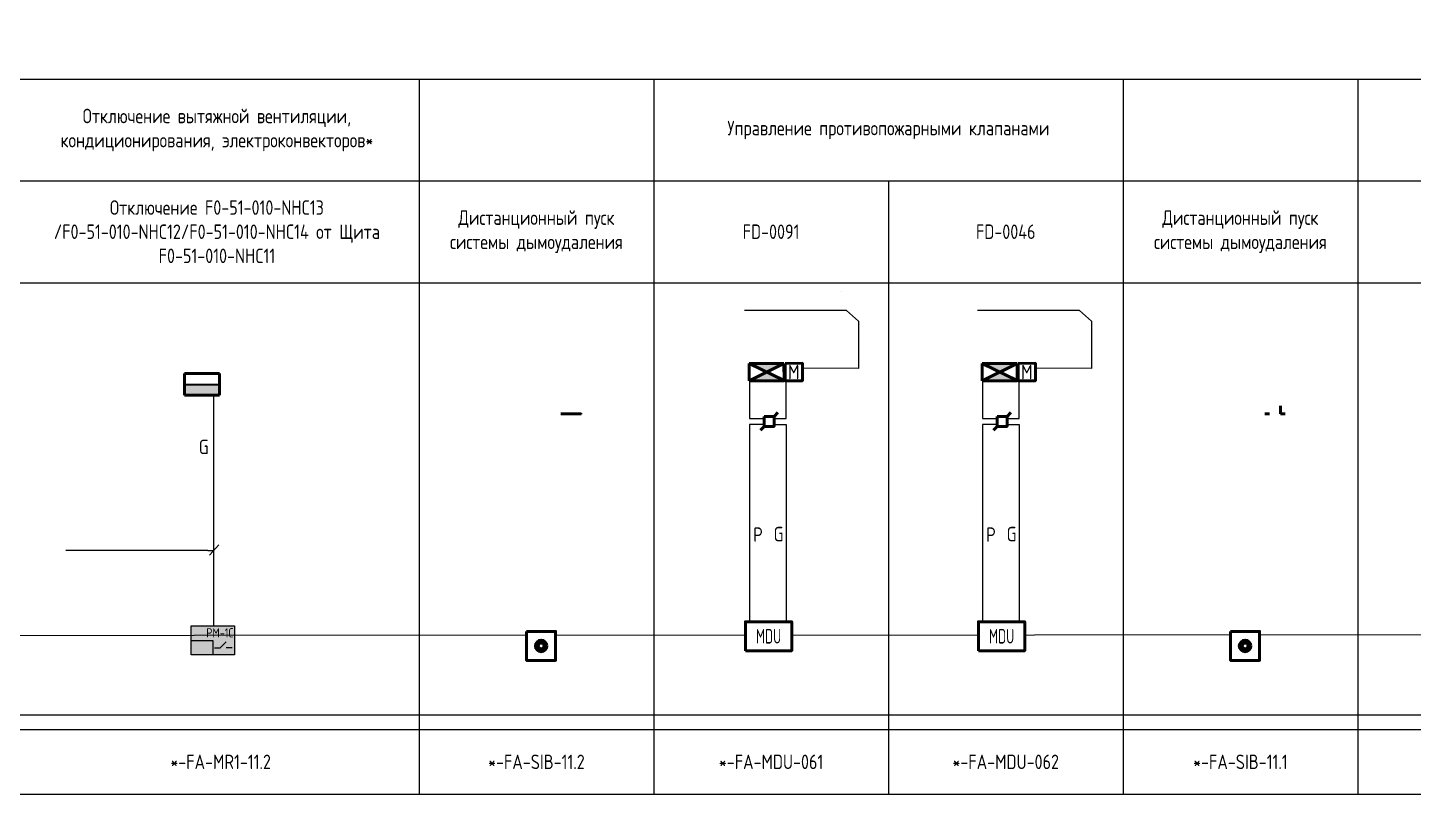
# Model space of a CAD drawing. Header units: millimetres. Extents: x 127230 to 906013, y -355313 to -209225.
# Drawn here: x 322125 to 346038, y -284074 to -270844 of the extents above; entities that cross this region are included whole.
import ezdxf
from ezdxf.enums import TextEntityAlignment as Align

# ---------------------------------------------------------------- set-up
doc = ezdxf.new("R2018")
doc.units = ezdxf.units.MM
doc.linetypes.add('Cплошная', pattern=[0])
for name, color, linetype in [('1.1. SAI_оборудование_текст', 6, 'Continuous'), ('__Оборудование_АУПТ', 5, 'Continuous'), ('ПС2', 230, 'Continuous')]:
    doc.layers.add(name, color=color, linetype=linetype)
for name, color, linetype, lineweight in [('14', 250, 'Continuous', 0), ('GM_кабель_СПС', 6, 'Continuous', 25), ('АО Извещатели ПС', 1, 'Continuous', 50), ('АО ПС', 1, 'Continuous', 50), ('АТ_ПС_ИП_025', 1, 'Continuous', 25), ('АТ_ПС_ППКП_025', 5, 'Continuous', 25), ('АТ_ПС_Текст_025', 7, 'Continuous', 25), ('АТ_ПС_Трасса_100', 1, 'Continuous', 100), ('СПДС_Размерная линия', 150, 'Continuous', 15)]:
    doc.layers.add(name, color=color, linetype=linetype, lineweight=lineweight)
doc.styles.add('GLE_OASR_TextStyle', font='GOST2304A.ttf')
doc.styles.add('SAI', font='gost_0.ttf')
doc.styles.get("Standard").update_dxf_attribs({"font": 'gost_0.ttf'})
doc.styles.add('ГОСТ 2.304', font='CS_Gost2304.shx', dxfattribs={"width": 0.8})
doc.styles.add('Текст Т', font='isocpeur.ttf')

# ---------------------------------------------------------------- blocks, each defined once
blk = doc.blocks.new('*U56')
at = {"linetype": 'Continuous', "lineweight": -2}
h = blk.add_hatch(dxfattribs=at)
h.set_pattern_fill('ANGLE', color=0)
h.set_pattern_definition([(0, (7.841, 39.882), (0, 6.985), [5.08, -1.905]), (90, (7.841, 39.882), (-6.985, 4e-16), [5.08, -1.905])])
h.paths.add_polyline_path([(3.41, 42.45, 1), (6.91, 42.45, 1)])
h = blk.add_hatch()
h.set_pattern_fill('ANGLE', color=0)
h.set_pattern_definition([(0, (2.6406, 39.934), (0, 6.985), [5.08, -1.905]), (90, (2.6406, 39.934), (-6.985, 4e-16), [5.08, -1.905])])
h.paths.add_polyline_path([(6.25, 42.89), (6.25, 42.43), (7.64, 42.43)])
h.paths.add_polyline_path([(7.64, 42.43), (6.25, 42.43), (6.25, 41.98)])
at = {"linetype": 'Cплошная'}
blk.add_wipeout([(-2.5, 5), (-2.51, -0.01), (2.5, -0.01), (2.5, 5)], dxfattribs=at)
at = {"linetype": 'ByBlock', "lineweight": -2}
h = blk.add_hatch(color=0, dxfattribs=at)
h.dxf.hatch_style = 1
h.paths.add_polyline_path([(-1, 2.5, 1), (1, 2.5, 1)])
h.paths.add_polyline_path([(0.5, 2.5, -1), (-0.5, 2.5, -1)], flags=16)
at = {"color": 0, "linetype": 'ByBlock', "lineweight": -2}
blk.add_lwpolyline([(-2.5, 5), (2.5, 5), (2.5, 0), (-2.5, 0)], close=True, dxfattribs=at)
for radius in [1, 0.5]:
    blk.add_circle((0, 2.5), radius, dxfattribs=at)
blk = doc.blocks.new('A$C8a5a76a5')
at = {"layer": 'АО ПС', "color": 18, "ltscale": 30, "true_color": 0x000000}
blk.add_line((800, 0), (0, 0), dxfattribs=at)
at = {"color": 18, "true_color": 0x000000}
blk.add_wipeout([(0, 500), (800, 500), (800, 250), (0, 250)], dxfattribs=at).dxf.layer = 'АО Извещатели ПС'
at = {"layer": 'АО ПС', "ltscale": 30, "true_color": 0x000000}
h = blk.add_hatch(color=18, dxfattribs=at)
h.dxf.hatch_style = 1
h.paths.add_polyline_path([(800, 250), (0, 250), (0, 0), (800, 0)])
at = {"color": 18, "lineweight": 35, "true_color": 0x000000}
blk.add_line((0, 250), (800, 250), dxfattribs=at)
at = {"layer": 'АО ПС', "color": 18, "ltscale": 30, "true_color": 0x000000}
for p, q in [((0, 0), (0, 500)), ((0, 500), (800, 500)), ((800, 500), (800, 0))]:
    blk.add_line(p, q, dxfattribs=at)
blk = doc.blocks.new('*U77')
at = {"color": 0, "linetype": 'Cплошная', "lineweight": 25}
blk.add_line((0, 0), (1, 0), dxfattribs=at)
at = {"color": 0, "lineweight": 30, "width": 1.001, "flags": 104}
blk.add_attdef('ТЕКСТ1', text='', height=2.5, dxfattribs=at).set_placement((-0.55, 3.27), align=Align.TOP_RIGHT)
at = {"color": 0, "lineweight": 0}
blk.add_wipeout([(0, 4.3), (-24.51, 4.3), (-24.51, 0), (0, 0)], dxfattribs=at)
at = {"color": 0, "linetype": 'Cплошная', "lineweight": 25}
blk.add_line((0, 0), (-24.51, 0), dxfattribs=at)
blk = doc.blocks.new('*U79')
at = {"true_color": 0xffffff, "transparency": 33554687}
h = blk.add_hatch(color=7, dxfattribs=at)
h.dxf.hatch_style = 1
h.paths.add_polyline_path([(15, 10), (15, 0), (0, 0), (0, 10)])
blk.add_hatch(color=256).paths.add_polyline_path([(0, 5), (0, 0), (7.5, 0), (7.5, 5)])
for points in [[(15, 10), (15, 0), (0, 0), (0, 10)], [(0, 5), (7.5, 5), (7.5, 0), (0, 0)]]:
    blk.add_lwpolyline(points, close=True)
for points in [[(8.08, 2.5), (10.09, 2.5), (12.16, 4.57)], [(14.18, 2.5), (12.16, 2.5), (12.16, 2.5)]]:
    blk.add_lwpolyline(points)
at = {"insert": (5.25, 9.23), "char_height": 3.2, "attachment_point": 1}
blk.add_mtext_dynamic_manual_height_columns('РМ-1С', width=4.8659, gutter_width=20, heights=[0], dxfattribs=at)
at = {"layer": '1.1. SAI_оборудование_текст', "style": 'SAI', "flags": 8}
blk.add_attdef('NAME_ППКОП', (0, 11.57), '', height=4, dxfattribs=at)
blk = doc.blocks.new('*T84')
at = {"color": 7, "linetype": 'ByBlock', "transparency": 16777216}
for p, q in [((0, 0), (97200, 0)), ((0, 0), (0, -1753)), ((60750, 0), (60750, -12341)), ((64800, 0), (64800, -12341)), ((97200, 0), (97200, -12341)), ((101250, 0), (101250, -12341)), ((113400, 0), (113400, -12341)), ((120377, 0), (160877, 0)), ((120377, 0), (120377, -12341)), ((124427, 0), (124427, -12341)), ((132527, 0), (132527, -12341)), ((136577, 0), (136577, -12341)), ((160877, 0), (160877, -12341)), ((0, -1753), (160877, -1753)), ((4050, -1753), (4050, -12341)), ((8100, -1753), (8100, -12341)), ((12150, -1753), (12150, -12341)), ((16200, -1753), (16200, -12341)), ((20250, -1753), (20250, -12341)), ((24300, -1753), (24300, -12341)), ((28350, -1753), (28350, -12341)), ((32400, -1753), (32400, -12341)), ((36450, -1753), (36450, -12341)), ((40500, -1753), (40500, -12341)), ((44550, -1753), (44550, -12341)), ((48600, -1753), (48600, -12341)), ((52650, -1753), (52650, -12341)), ((56700, -1753), (56700, -12341)), ((68850, -1753), (68850, -12341)), ((72900, -1753), (72900, -12341)), ((76950, -1753), (76950, -12341)), ((81000, -1753), (81000, -12341)), ((85050, -1753), (85050, -12341)), ((89100, -1753), (89100, -12341)), ((93150, -1753), (93150, -12341)), ((105300, -1753), (105300, -12341)), ((109350, -1753), (109350, -12341)), ((128477, -1753), (128477, -12341)), ((140627, -1753), (140627, -12341)), ((144677, -1753), (144677, -12341)), ((148727, -1753), (148727, -12341)), ((152777, -1753), (152777, -12341)), ((156827, -1753), (156827, -12341)), ((0, -3512), (160877, -3512)), ((0, -3512), (0, -11223)), ((0, -11223), (160877, -11223)), ((0, -12341), (160877, -12341))]:
    blk.add_line(p, q, dxfattribs=at)
at = {"color": 0, "linetype": 'ByBlock', "lineweight": -2, "transparency": 16777216}
for p, q in [((97200, 0), (120377, 0)), ((0, -1753), (0, -3512)), ((0, -11223), (0, -12341))]:
    blk.add_line(p, q, dxfattribs=at)
at = {"color": 7, "transparency": 16777216, "char_height": 250, "attachment_point": 5}
for s, insert, width, style in [('Отключение приточно-вытяжной вентиляции', (99225, -877), 4048.8, 'GLE_OASR_TextStyle'), ('Управление противопожарными клапанами', (107325, -877), 12148.8, 'GLE_OASR_TextStyle'), ('Отключение вытяжной вентиляции, кондиционирования, электроконвекторов* ', (116888, -877), 6975.56, 'GLE_OASR_TextStyle'), ('Отключение F0-51-010-NHC13^J/F0-51-010-NHC12/F0-51-010-NHC14 от Щита ^JF0-51-010-NHC11', (116888, -2632), 6975.56, 'GLE_OASR_TextStyle'), ('ПВ1 (FAB-0001A)/ ПВ1р (FAB-0001В)', (99225, -2632), 4048.8, 'GLE_OASR_TextStyle'), ('Дистанционный пуск ^Jсистемы дымоудаления', (122402, -2632), 4048.8, 'GLE_OASR_TextStyle'), ('Дистанционный пуск ^Jсистемы дымоудаления', (134552, -2632), 4048.8, 'GLE_OASR_TextStyle'), ('FD-0006', (2025, -2632), 4048.8, 'GLE_OASR_TextStyle'), ('FD-0154', (6075, -2632), 4048.8, 'GLE_OASR_TextStyle'), ('FD-0087', (10125, -2632), 4048.8, 'GLE_OASR_TextStyle'), ('FD-118', (14175, -2632), 4048.8, 'GLE_OASR_TextStyle'), ('FD-0130', (18225, -2632), 4048.8, 'GLE_OASR_TextStyle'), ('FD-0131', (22275, -2632), 4048.8, 'GLE_OASR_TextStyle'), ('FD-0112', (26325, -2632), 4048.8, 'GLE_OASR_TextStyle'), ('FD-0043', (30375, -2632), 4048.8, 'GLE_OASR_TextStyle'), ('FD-0096', (34425, -2632), 4048.8, 'GLE_OASR_TextStyle'), ('FD-0057', (38475, -2632), 4048.8, 'GLE_OASR_TextStyle'), ('FD-0097', (42525, -2632), 4048.8, 'GLE_OASR_TextStyle'), ('FD-0074', (46575, -2632), 4048.8, 'GLE_OASR_TextStyle'), ('FD-0075', (50625, -2632), 4048.8, 'GLE_OASR_TextStyle'), ('FD-0076', (54675, -2632), 4048.8, 'GLE_OASR_TextStyle'), ('FD-0060', (58725, -2632), 4048.8, 'GLE_OASR_TextStyle'), ('{\\C256;Кнопка отключения вентиляции}', (62775, -2632), 4048.8, 'GLE_OASR_TextStyle'), ('FD-0009', (66825, -2632), 4048.8, 'GLE_OASR_TextStyle'), ('FD-0114', (70875, -2632), 4048.8, 'GLE_OASR_TextStyle'), ('FD-0153', (74925, -2632), 4048.8, 'GLE_OASR_TextStyle'), ('FD-0152', (78975, -2632), 4048.8, 'GLE_OASR_TextStyle'), ('FD-0151', (83025, -2632), 4048.8, 'GLE_OASR_TextStyle'), ('FD-0008', (87075, -2632), 4048.8, 'GLE_OASR_TextStyle'), ('FD-0125', (91125, -2632), 4048.8, 'GLE_OASR_TextStyle'), ('FD-0058', (95175, -2632), 4048.8, 'GLE_OASR_TextStyle'), ('FD-0078', (103275, -2632), 4048.8, 'GLE_OASR_TextStyle'), ('FD-0031', (107325, -2632), 4048.8, 'GLE_OASR_TextStyle'), ('FD-0081', (111375, -2632), 4048.8, 'GLE_OASR_TextStyle'), ('FD-0091', (126452, -2632), 4048.8, 'GLE_OASR_TextStyle'), ('FD-0046', (130502, -2632), 4048.8, 'GLE_OASR_TextStyle'), ('FD-0093', (138602, -2632), 4048.8, 'GLE_OASR_TextStyle'), ('FD-0045', (142652, -2632), 4048.8, 'GLE_OASR_TextStyle'), ('FD-0044', (146702, -2632), 4048.8, 'GLE_OASR_TextStyle'), ('FD-0007', (150752, -2632), 4048.8, 'GLE_OASR_TextStyle'), ('FD-0071', (154802, -2632), 4048.8, 'GLE_OASR_TextStyle'), ('FD-0143', (158852, -2632), 4048.8, 'GLE_OASR_TextStyle'), ('*-FA-MDU-035', (2025, -11782), 4048.8, 'GLE_OASR_TextStyle'), ('*-FA-MDU-036', (6075, -11782), 4048.8, 'GLE_OASR_TextStyle'), ('*-FA-MDU-037', (10125, -11782), 4048.8, 'GLE_OASR_TextStyle'), ('*-FA-MDU-038', (14175, -11782), 4048.8, 'GLE_OASR_TextStyle'), ('*-FA-MDU-039', (18225, -11782), 4048.8, 'GLE_OASR_TextStyle'), ('*-FA-MDU-040', (22275, -11782), 4048.8, 'GLE_OASR_TextStyle'), ('*-FA-MDU-041', (26325, -11782), 4048.8, 'GLE_OASR_TextStyle'), ('*-FA-MDU-042', (30375, -11782), 4048.8, 'GLE_OASR_TextStyle'), ('*-FA-MDU-043', (34425, -11782), 4048.8, 'Текст Т'), ('*-FA-MDU-044', (38475, -11782), 4048.8, 'Текст Т'), ('*-FA-MDU-045', (42525, -11782), 4048.8, 'Текст Т'), ('*-FA-MDU-046', (46575, -11782), 4048.8, 'Текст Т'), ('*-FA-MDU-047', (50625, -11782), 4048.8, 'Текст Т'), ('*-FA-MDU-048', (54675, -11782), 4048.8, 'GLE_OASR_TextStyle'), ('*-FA-MDU-049', (58725, -11782), 4048.8, 'GLE_OASR_TextStyle'), ('*-FA-SIB-11.8', (62775, -11782), 4048.8, 'GLE_OASR_TextStyle'), ('*-FA-MDU-050', (66825, -11782), 4048.8, 'GLE_OASR_TextStyle'), ('*-FA-MDU-051', (70875, -11782), 4048.8, 'GLE_OASR_TextStyle'), ('*-FA-MDU-052', (74925, -11782), 4048.8, 'GLE_OASR_TextStyle'), ('*-FA-MDU-053', (78975, -11782), 4048.8, 'GLE_OASR_TextStyle'), ('*-FA-MDU-054', (83025, -11782), 4048.8, 'GLE_OASR_TextStyle'), ('*-FA-MDU-055', (87075, -11782), 4048.8, 'GLE_OASR_TextStyle'), ('*-FA-MDU-056', (91125, -11782), 4048.8, 'GLE_OASR_TextStyle'), ('*-FA-MDU-057', (95175, -11782), 4048.8, 'GLE_OASR_TextStyle'), (' *-FA-MR4-11.1', (99225, -11782), 4048.8, 'GLE_OASR_TextStyle'), ('*-FA-MDU-058', (103275, -11782), 4048.8, 'GLE_OASR_TextStyle'), ('*-FA-MDU-059', (107325, -11782), 4048.8, 'GLE_OASR_TextStyle'), ('*-FA-MDU-060', (111375, -11782), 4048.8, 'GLE_OASR_TextStyle'), (' *-FA-MR1-11.2', (116888, -11782), 6975.56, 'GLE_OASR_TextStyle'), ('*-FA-SIB-11.2', (122402, -11782), 4048.8, 'GLE_OASR_TextStyle'), ('*-FA-MDU-061', (126452, -11782), 4048.8, 'GLE_OASR_TextStyle'), ('*-FA-MDU-062', (130502, -11782), 4048.8, 'GLE_OASR_TextStyle'), ('*-FA-SIB-11.1', (134552, -11782), 4048.8, 'GLE_OASR_TextStyle'), ('*-FA-MDU-063', (138602, -11782), 4048.8, 'GLE_OASR_TextStyle'), ('*-FA-MDU-064', (142652, -11782), 4048.8, 'GLE_OASR_TextStyle'), ('*-FA-MDU-065', (146702, -11782), 4048.8, 'GLE_OASR_TextStyle'), ('*-FA-MDU-066', (150752, -11782), 4048.8, 'GLE_OASR_TextStyle'), ('*-FA-MDU-067', (154802, -11782), 4048.8, 'GLE_OASR_TextStyle'), ('*-FA-MDU-068', (158852, -11782), 4048.8, 'GLE_OASR_TextStyle')]:
    blk.add_mtext(s, dxfattribs=dict(at, insert=insert, width=width, style=style))
at = {"transparency": 16777216, "insert": (30375, -877), "char_height": 250, "width": 60748.8, "attachment_point": 5, "style": 'GLE_OASR_TextStyle'}
blk.add_mtext('Управление противопожарными клапанами', dxfattribs=at)
at = {"color": 0, "transparency": 16777216, "char_height": 250, "attachment_point": 5, "style": 'GLE_OASR_TextStyle'}
for s, insert, width in [('{\\C256;Управление противопожарными клапанами}', (81000, -877), 32398.8), ('{\\C7;Управление противопожарными клапанами}', (128477, -877), 8098.8), ('{\\C7;Управление противопожарными клапанами}', (148727, -877), 24298.8)]:
    blk.add_mtext(s, dxfattribs=dict(at, insert=insert, width=width))
blk = doc.blocks.new('*U53')
at = {"color": 0, "lineweight": 30, "width": 1.001, "flags": 104}
blk.add_attdef('ТЕКСТ1', text='', height=2.5, dxfattribs=at).set_placement((0.55, 3.27), align=Align.TOP_LEFT)
at = {"color": 0, "lineweight": 0}
blk.add_wipeout([(0, 4.3), (16.02, 4.3), (16.02, 0), (0, 0)], dxfattribs=at)
blk = doc.blocks.new('*U54')
at = {"color": 0, "lineweight": 30, "width": 1.001, "flags": 104}
blk.add_attdef('ТЕКСТ1', text='', height=2.5, dxfattribs=at).set_placement((0.55, 3.27), align=Align.TOP_LEFT)
at = {"color": 0, "lineweight": 0}
blk.add_wipeout([(0, 4.3), (21.07, 4.3), (21.07, 0), (0, 0)], dxfattribs=at)
blk = doc.blocks.new('*U49')
at = {"linetype": 'Continuous', "lineweight": 25}
blk.add_wipeout([(-1.5, -1.5), (-1.5, 1.5), (1.5, 1.5), (1.5, -1.5)], dxfattribs=at)
at = {"color": 0, "linetype": 'Continuous', "lineweight": -2}
for p, q in [((1.5, 1.5), (2.63, 2.63)), ((-1.5, -1.5), (-2.63, -2.63))]:
    blk.add_line(p, q, dxfattribs=at)
blk.add_lwpolyline([(-1.5, 1.5), (1.5, 1.5), (1.5, -1.5), (-1.5, -1.5)], close=True, dxfattribs=at)
blk = doc.blocks.new('*U52')
at = {"linetype": 'Continuous', "lineweight": -2}
h = blk.add_hatch(color=0, dxfattribs=at)
h.dxf.hatch_style = 1
h.paths.add_polyline_path([(-6, 2.97), (-2.98, 1.48), (0, 2.97)])
h.paths.add_polyline_path([(-2.98, 1.48), (-6, -0.03), (0, -0.03), (0, 0)])
at = {"color": 0, "linetype": 'Continuous', "lineweight": -2}
for p, q in [((-6, -0.03), (-6, 2.97)), ((0, 2.97), (-6, 2.97)), ((-6, 2.97), (0, 0)), ((-6, -0.03), (0, 2.97)), ((0, -0.03), (0, 2.97)), ((0, 1.47), (0.18, 1.47)), ((-6, -0.03), (0, -0.03))]:
    blk.add_line(p, q, dxfattribs=at)
blk.add_lwpolyline([(0.18, 2.97), (3.18, 2.97), (3.18, -0.03), (0.18, -0.03)], close=True, dxfattribs=at)
at = {"color": 0, "linetype": 'Continuous', "lineweight": -2, "style": 'GLE_OASR_TextStyle'}
blk.add_text('М', height=2.5, dxfattribs=at).set_placement((1.68, 1.47), align=Align.MIDDLE_CENTER)
blk = doc.blocks.new('*U51')
at = {"color": 0, "linetype": 'Continuous', "lineweight": -2}
blk.add_lwpolyline([(-8, -0.03), (0, -0.03), (0, 4.97), (-8, 4.97)], close=True, dxfattribs=at)
at = {"color": 0, "linetype": 'Continuous', "lineweight": -2, "style": 'ГОСТ 2.304', "width": 0.8, "flags": 4}
blk.add_attdef('НАДПИСЬ', text='', height=2.5, dxfattribs=at).set_placement((-4, 2.47), align=Align.MIDDLE_CENTER)
blk = doc.blocks.new('*U50')
at = {"color": 0, "lineweight": 0}
blk.add_wipeout([(-2.08, 6.13), (-19.65, 6.12), (-19.65, 1.83), (-2.08, 1.83)], dxfattribs=at)
at = {"color": 0, "linetype": 'Cплошная', "lineweight": 25}
for q in [(-19.65, 1.83), (0, 0)]:
    blk.add_line((-2.08, 1.83), q, dxfattribs=at)
at = {"color": 0, "lineweight": 30, "flags": 104}
blk.add_attdef('ТЕКСТ1', text='', height=2.5, dxfattribs=at).set_placement((-2.99, 5.1), align=Align.TOP_RIGHT)

msp = doc.modelspace()

# ---------------------------------------------------------------- linework, layer by layer
at = {"layer": '14', "color": 6, "lineweight": 25}
for points in [[(334582, -276938), (334582, -277588), (334834, -277588)], [(338604, -276938), (338604, -277588), (338856, -277588)]]:
    msp.add_lwpolyline(points, dxfattribs=at)
at = {"layer": 'GM_кабель_СПС'}
msp.add_lwpolyline([(206256, -267284), (366325, -267284), (366314, -268167), (208961, -268167), (208961, -281375), (368507, -281312), (368507, -282711), (205488, -282711), (205511, -267534)], dxfattribs=at)
at = {"layer": 'АТ_ПС_Трасса_100', "color": 92, "lineweight": 25, "ltscale": 100}
for points in [[(335007, -277588), (335215, -277588), (335215, -276939)], [(339028, -277588), (339237, -277588), (339237, -276939)], [(335007, -277695), (335215, -277695), (335215, -281097)], [(339028, -277695), (339237, -277695), (339237, -281097)]]:
    msp.add_lwpolyline(points, dxfattribs=at)
at = {"layer": 'АТ_ПС_Трасса_100', "color": 6, "lineweight": 25, "ltscale": 100}
for points in [[(334834, -277695), (334582, -277695), (334582, -281097)], [(338856, -277695), (338604, -277695), (338604, -281097)]]:
    msp.add_lwpolyline(points, dxfattribs=at)

# ---------------------------------------------------------------- block references
msp.add_blockref('*T84', (208502, -271733))
at = {"layer": '__Оборудование_АУПТ', "xscale": 50, "yscale": 50, "zscale": 50}
msp.add_blockref('*U79', (324943, -281669), dxfattribs=at)
at = {"layer": 'ПС2', "color": 5, "lineweight": 50, "transparency": 33554687, "xscale": 100, "yscale": 100, "zscale": 100, "rotation": 0.1250381865928775}
for p in [(335178, -276934), (339200, -276934)]:
    msp.add_blockref('*U52', p, dxfattribs=at)

# ---------------------------------------------------------------- texts
at = {"layer": 'АТ_ПС_Текст_025', "char_height": 250, "attachment_point": 5, "style": 'GLE_OASR_TextStyle'}
for s, width, insert in [('G', 250, (325163, -278079)), ('P', 1237.88, (334729, -279593)), ('G', 1237.88, (335084, -279584)), ('P', 1237.88, (338750, -279593)), ('G', 1237.88, (339106, -279584))]:
    msp.add_mtext_dynamic_manual_height_columns(s, width=width, gutter_width=12.5, heights=[0], dxfattribs=dict(at, insert=insert))

# ---------------------------------------------------------------- next in the draw order: block references
at = {"layer": 'АТ_ПС_ИП_025', "color": 5, "lineweight": 50, "transparency": 33554687, "xscale": 100, "yscale": 100, "zscale": 100}
for p in [(330986, -281764), (343136, -281764)]:
    msp.add_blockref('*U56', p, dxfattribs=at)
at = {"layer": 'АТ_ПС_ИП_025', "lineweight": 50, "xscale": 57.51779866433964, "yscale": 57.51779866433964, "zscale": 57.51779866433964}
for p in [(334921, -277638), (338942, -277638)]:
    msp.add_blockref('*U49', p, dxfattribs=at)
at = {"layer": 'АТ_ПС_Текст_025', "linetype": 'Continuous'}
ref = msp.add_blockref('*U50', (336462, -275907), dxfattribs=dict(at, xscale=100, yscale=100, zscale=100))
lines = msp.add_mtext('230 В AC*** ', dxfattribs={"layer": '0', "color": 0, "insert": (336163, -275396), "char_height": 2.5, "attachment_point": 1})
ref.add_attrib('ТЕКСТ1', '', (336163, -275396), dxfattribs={"flags": 104}).embed_mtext(lines)
ref = msp.add_blockref('*U50', (340484, -275907), dxfattribs=dict(at, xscale=100, yscale=100, zscale=100))
lines = msp.add_mtext('230 В AC*** ', dxfattribs={"layer": '0', "color": 0, "insert": (340185, -275396), "char_height": 2.5, "attachment_point": 1})
ref.add_attrib('ТЕКСТ1', '', (340185, -275396), dxfattribs={"flags": 104}).embed_mtext(lines)
at = {"layer": 'АТ_ПС_Текст_025', "transparency": 33554636}
ref = msp.add_blockref('*U53', (335273, -277763), dxfattribs=dict(at, xscale=99.99980000000001, yscale=99.99980000000001, zscale=99.99980000000001))
lines = msp.add_mtext('\\W1.0010;*FA-XK-061', dxfattribs={"layer": '0', "color": 0, "insert": (335328, -277436), "char_height": 2.5, "attachment_point": 1})
ref.add_attrib('ТЕКСТ1', '', (335328, -277436), dxfattribs={"flags": 104}).embed_mtext(lines)
ref = msp.add_blockref('*U53', (339295, -277763), dxfattribs=dict(at, xscale=99.99980000000001, yscale=99.99980000000001, zscale=99.99980000000001))
lines = msp.add_mtext('\\W1.0010;*FA-XK-062', dxfattribs={"layer": '0', "color": 0, "insert": (339350, -277436), "char_height": 2.5, "attachment_point": 1})
ref.add_attrib('ТЕКСТ1', '', (339350, -277436), dxfattribs={"flags": 104}).embed_mtext(lines)
at = {"layer": 'АТ_ПС_Текст_025', "transparency": 33554636, "xscale": 99.99980000000001, "yscale": 99.99980000000001, "zscale": 99.99980000000001, "rotation": 90.0000000004073}
for p in [(334466, -280326), (335732, -280326), (338488, -280326), (339754, -280326)]:
    msp.add_blockref('*U54', p, dxfattribs=at)
at = {"layer": 'СПДС_Размерная линия', "color": 18, "true_color": 0x000000, "xscale": 0.75, "yscale": 0.75, "zscale": 0.75}
msp.add_blockref('A$C8a5a76a5', (324833, -277187), dxfattribs=at)

# ---------------------------------------------------------------- next in the draw order: wipeouts: each hides what was drawn before it
at = {"lineweight": 25}
for points in [[(334511, -281097), (335311, -281097), (335311, -281597), (334511, -281597)], [(338533, -281097), (339333, -281097), (339333, -281597), (338533, -281597)]]:
    msp.add_wipeout(points, dxfattribs=at).dxf.layer = 'АТ_ПС_Трасса_100'

# ---------------------------------------------------------------- next in the draw order: linework, layer by layer
at = {"layer": '14', "color": 6, "lineweight": 25}
for points in [[(336462, -275907), (336462, -276725), (335495, -276721)], [(340484, -275907), (340484, -276725), (339517, -276721)]]:
    msp.add_lwpolyline(points, dxfattribs=at)
at = {"layer": 'АТ_ПС_Трасса_100', "color": 92, "lineweight": 25, "ltscale": 100}
msp.add_lwpolyline([(325331, -277187), (325331, -277607), (325333, -277607), (325333, -281169)], dxfattribs=at)

# ---------------------------------------------------------------- next in the draw order: block references
at = {"layer": 'АТ_ПС_ППКП_025', "color": 1, "linetype": 'Continuous', "lineweight": 50}
ref = msp.add_blockref('*U51', (335311, -281594), dxfattribs=dict(at, xscale=100, yscale=100, zscale=100))
ref.add_attrib('НАДПИСЬ', 'MDU', dxfattribs={"layer": '0', "color": 0, "linetype": 'Continuous', "lineweight": -2, "height": 250, "style": 'ГОСТ 2.304', "width": 0.8}).set_placement((334911, -281347), align=Align.MIDDLE_CENTER)
ref = msp.add_blockref('*U51', (339333, -281594), dxfattribs=dict(at, xscale=100, yscale=100, zscale=100))
ref.add_attrib('НАДПИСЬ', 'MDU', dxfattribs={"layer": '0', "color": 0, "linetype": 'Continuous', "lineweight": -2, "height": 250, "style": 'ГОСТ 2.304', "width": 0.8}).set_placement((338933, -281347), align=Align.MIDDLE_CENTER)

# ---------------------------------------------------------------- next in the draw order: block references
at = {"layer": 'АТ_ПС_Текст_025', "transparency": 33554636}
ref = msp.add_blockref('*U77', (325231, -279869), dxfattribs=dict(at, xscale=99.99980000000001, yscale=99.99980000000001, zscale=99.99980000000001))
lines = msp.add_mtext('\\W1.0010;*C-FA-MR1-11.2-001', dxfattribs={"layer": '0', "color": 0, "insert": (325176, -279542), "char_height": 2.5, "attachment_point": 1})
ref.add_attrib('ТЕКСТ1', '', (325176, -279542), dxfattribs={"flags": 104}).embed_mtext(lines)

# ---------------------------------------------------------------- next in the draw order: linework, layer by layer
msp.add_lwpolyline([(325423, -279769), (325263, -279949)])

doc.saveas('drawing.dxf')
